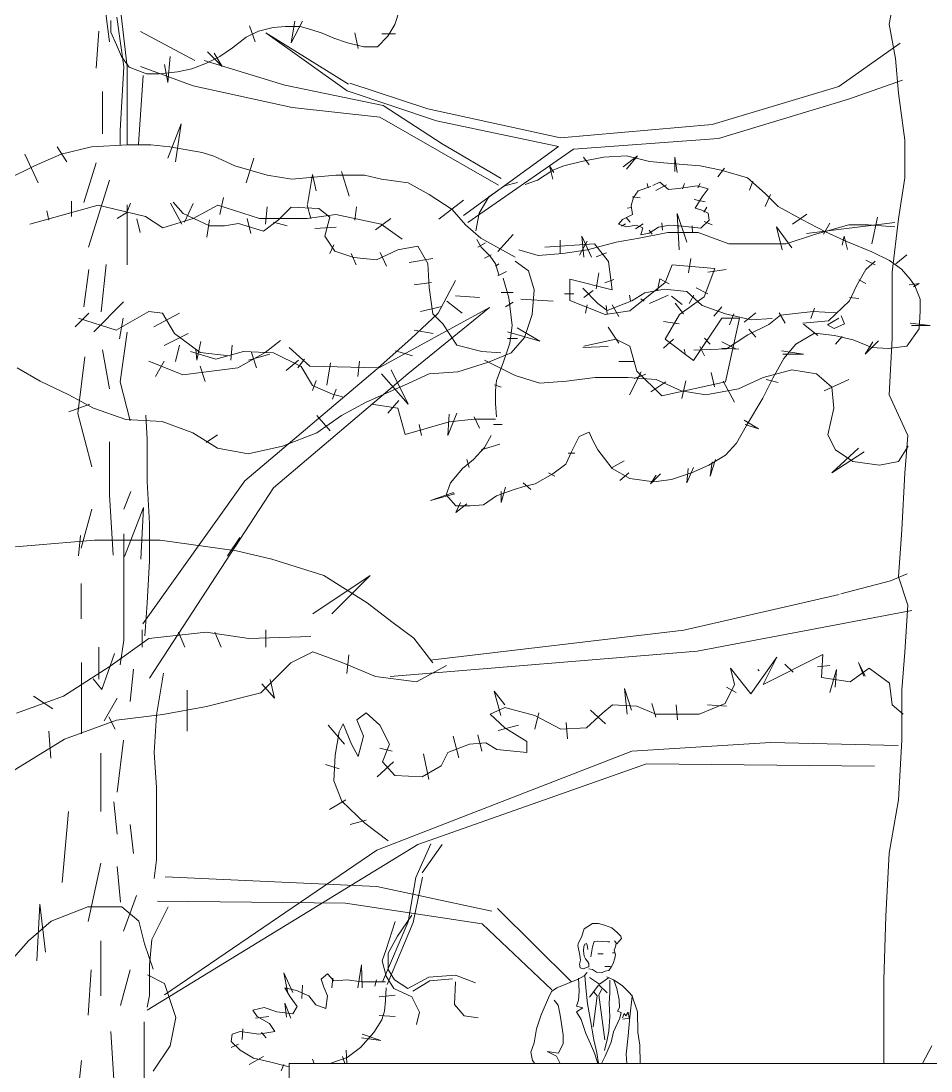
# Model space of a CAD drawing. Header units: metres. Extents: x 0 to 43.1, y 0 to 29.
# Drawn here: x 3.957 to 8.175, y 16.951 to 21.821 of the extents above; entities that cross this region are included whole.
import ezdxf

# ---------------------------------------------------------------- set-up
doc = ezdxf.new("R2010")
doc.units = ezdxf.units.M
for name, color, linetype, lineweight in [('textures', 253, 'Continuous', 9), ('trees1', 254, 'Continuous', 9), ('walls 2', 140, 'Continuous', 20)]:
    doc.layers.add(name, color=color, linetype=linetype, lineweight=lineweight)

# ---------------------------------------------------------------- blocks, each defined once
blk = doc.blocks.new('elevation 1')
at = {"layer": 'textures'}
for p, q in [((6.6054, 17.6354), (6.5843, 17.6217)), ((6.6336, 17.6355), (6.6054, 17.6354)), ((6.6614, 17.6273), (6.6336, 17.6355)), ((6.5667, 17.6099), (6.5546, 17.5723)), ((6.5843, 17.6217), (6.5667, 17.6099)), ((6.6951, 17.6152), (6.6614, 17.6273)), ((6.7206, 17.5941), (6.6951, 17.6152)), ((6.7379, 17.5765), (6.7206, 17.5941)), ((6.5413, 17.5456), (6.5386, 17.5335)), ((6.5386, 17.5335), (6.5469, 17.488)), ((6.5546, 17.5723), (6.5413, 17.5456)), ((6.5657, 17.528), (6.5707, 17.5402)), ((6.5707, 17.5402), (6.5789, 17.5429)), ((6.5789, 17.5429), (6.5817, 17.5351)), ((6.5817, 17.5351), (6.5845, 17.5148)), ((6.6056, 17.5269), (6.6138, 17.5512)), ((6.6138, 17.5512), (6.6271, 17.5536)), ((6.6271, 17.5536), (6.6764, 17.5498)), ((6.6764, 17.5498), (6.687, 17.5498)), ((6.7074, 17.5553), (6.7192, 17.5405)), ((6.7098, 17.5193), (6.7141, 17.5326)), ((6.7141, 17.5326), (6.7164, 17.5471)), ((6.7192, 17.5405), (6.7301, 17.5538)), ((6.7301, 17.5538), (6.7406, 17.566)), ((6.7406, 17.566), (6.7379, 17.5765)), ((6.5469, 17.488), (6.5497, 17.4653)), ((6.5641, 17.5081), (6.5657, 17.528)), ((6.5669, 17.4842), (6.5641, 17.5081)), ((6.5736, 17.4709), (6.5669, 17.4842)), ((6.5979, 17.4803), (6.6056, 17.5269)), ((6.6305, 17.4943), (6.6556, 17.4943)), ((6.6981, 17.4988), (6.7059, 17.5)), ((6.7059, 17.5111), (6.7098, 17.5193)), ((6.7126, 17.4923), (6.7059, 17.5111)), ((6.7099, 17.4739), (6.7126, 17.4923)), ((6.5497, 17.4653), (6.5458, 17.4465)), ((6.5458, 17.4465), (6.5482, 17.4293)), ((6.5846, 17.4576), (6.5736, 17.4709)), ((6.5831, 17.4321), (6.5886, 17.4349)), ((6.5897, 17.4494), (6.5846, 17.4576)), ((6.5886, 17.4349), (6.5897, 17.4494)), ((6.6627, 17.4363), (6.6902, 17.4361)), ((6.6927, 17.4323), (6.7021, 17.4496)), ((6.7021, 17.4496), (6.7099, 17.4739)), ((6.5389, 17.3772), (6.5671, 17.3933)), ((6.5482, 17.4293), (6.5631, 17.4254)), ((6.5631, 17.4254), (6.5831, 17.4321)), ((6.5671, 17.3933), (6.5819, 17.4078)), ((6.571, 17.3945), (6.5754, 17.3369)), ((6.5886, 17.4255), (6.6058, 17.4212)), ((6.6392, 17.3547), (6.5926, 17.3851)), ((6.6058, 17.4212), (6.6246, 17.4095)), ((6.6246, 17.4095), (6.6485, 17.4068)), ((6.6485, 17.4068), (6.6646, 17.4135)), ((6.6646, 17.4135), (6.6822, 17.4174)), ((6.7039, 17.3744), (6.6727, 17.3876)), ((6.6822, 17.4174), (6.6927, 17.4323)), ((6.4161, 17.3194), (6.4403, 17.3367)), ((6.4403, 17.3367), (6.5389, 17.3772)), ((6.5417, 17.3823), (6.5445, 17.3208)), ((6.5754, 17.3369), (6.5822, 17.2621)), ((6.5916, 17.2943), (6.6352, 17.3503)), ((6.6352, 17.3503), (6.6742, 17.3132)), ((6.68, 17.3826), (6.6392, 17.3547)), ((6.6867, 17.372), (6.6863, 17.3144)), ((6.7428, 17.3483), (6.7039, 17.3744)), ((6.7184, 17.3333), (6.7057, 17.3732)), ((6.7744, 17.3162), (6.7428, 17.3483)), ((6.3685, 17.2112), (6.4016, 17.29)), ((6.4016, 17.29), (6.4161, 17.3194)), ((6.5445, 17.3208), (6.5407, 17.2797)), ((6.627, 17.3004), (6.6091, 17.1553)), ((6.6112, 17.3195), (6.627, 17.3004)), ((6.6354, 17.3038), (6.6487, 17.3304)), ((6.6625, 17.0955), (6.6354, 17.3038)), ((6.6863, 17.3144), (6.6837, 17.2663)), ((6.7291, 17.2812), (6.7184, 17.3333)), ((6.7904, 17.2994), (6.7744, 17.3162)), ((6.7786, 17.2026), (6.7899, 17.2983)), ((6.7899, 17.2983), (6.8149, 17.2254)), ((6.7907, 17.299), (6.7905, 17.2993)), ((6.4283, 17.2795), (6.4471, 17.2568)), ((6.4471, 17.2568), (6.4566, 17.2098)), ((6.5407, 17.2797), (6.5325, 17.2526)), ((6.5325, 17.2526), (6.5607, 17.2449)), ((6.5607, 17.2449), (6.5326, 17.226)), ((6.5822, 17.2621), (6.5957, 17.194)), ((6.6837, 17.2663), (6.6865, 17.2036)), ((6.7213, 17.2291), (6.7319, 17.2452)), ((6.7319, 17.2452), (6.7291, 17.2812)), ((6.3471, 17.1469), (6.3685, 17.2112)), ((6.4566, 17.2098), (6.4701, 17.119)), ((6.5326, 17.226), (6.5542, 17.19)), ((6.5957, 17.194), (6.6119, 17.0965)), ((6.6865, 17.2036), (6.6812, 17.1366)), ((6.7034, 17.1327), (6.7331, 17.197)), ((6.7386, 17.2225), (6.7213, 17.2291)), ((6.7331, 17.197), (6.7386, 17.2225)), ((6.7535, 17.2186), (6.7453, 17.1982)), ((6.7469, 17.1916), (6.7762, 17.1959)), ((6.7601, 17.2065), (6.7535, 17.2186)), ((6.7707, 17.2237), (6.7601, 17.2065)), ((6.7762, 17.1959), (6.7707, 17.2237)), ((6.7721, 17.1141), (6.7786, 17.2026)), ((6.8149, 17.2254), (6.8163, 17.1318)), ((6.3351, 17.0811), (6.3471, 17.1469)), ((6.5542, 17.19), (6.5758, 17.1258)), ((6.4701, 17.119), (6.4702, 17.079)), ((6.5758, 17.1258), (6.5971, 17.0777)), ((6.6119, 17.0965), (6.6254, 17.0351)), ((6.6734, 17.0978), (6.6614, 17.0457)), ((6.6812, 17.1366), (6.6734, 17.0978)), ((6.6922, 17.0845), (6.7034, 17.1327)), ((6.7617, 17.0287), (6.7721, 17.1141)), ((6.8163, 17.1318), (6.8258, 17.0715)), ((6.3207, 17.0384), (6.3351, 17.0811)), ((6.4702, 17.079), (6.4487, 17.0347)), ((6.5971, 17.0777), (6.6148, 17.0339)), ((6.6642, 17.0203), (6.6922, 17.0845)), ((6.8258, 17.0715), (6.827, 16.9863)), ((6.3286, 16.9996), (6.3207, 17.0384)), ((6.3386, 16.9863), (6.3286, 16.9996)), ((6.3966, 17.0413), (6.4394, 17.0198)), ((6.4487, 17.0347), (6.3966, 17.0413)), ((6.4394, 17.0198), (6.4555, 16.9866)), ((6.6148, 17.0339), (6.6301, 16.9863)), ((6.6254, 17.0351), (6.6338, 16.9863)), ((6.6481, 16.9863), (6.6642, 17.0203)), ((6.765, 16.9863), (6.7617, 17.0287)), ((6.4555, 16.9866), (6.4557, 16.9863))]:
    blk.add_line(p, q, dxfattribs=at)
at = {"layer": 'trees1'}
for p, q in [((4.3351, 21.9698), (4.3679, 21.7236)), ((8.01, 21.9525), (7.9809, 21.8069)), ((4.4171, 21.8878), (4.4499, 21.6087)), ((5.6894, 21.8045), (5.7118, 21.8717)), ((4.3737, 21.8225), (4.3737, 21.7687)), ((4.4007, 21.8385), (4.4335, 21.6087)), ((5.2259, 21.8194), (5.2101, 21.7195)), ((5.2101, 21.7195), (5.2627, 21.8194)), ((4.3176, 21.7744), (4.3061, 21.6015)), ((4.3737, 21.7687), (4.4005, 21.7105)), ((4.7636, 21.637), (4.511, 21.7724)), ((5.0002, 21.7463), (5.0584, 21.7732)), ((5.0158, 21.7984), (5.0421, 21.7248)), ((5.0584, 21.7732), (5.1255, 21.7911)), ((5.1255, 21.7911), (5.1837, 21.7956)), ((5.1837, 21.7956), (5.2509, 21.7956)), ((5.2509, 21.7956), (5.3001, 21.7822)), ((5.3001, 21.7822), (5.3538, 21.7642)), ((5.6581, 21.7508), (5.6894, 21.8045)), ((7.9809, 21.8069), (8.01, 21.6466)), ((4.9376, 21.6971), (5.0002, 21.7463)), ((5.4748, 21.5277), (5.0917, 21.7665)), ((5.0917, 21.7665), (5.4686, 21.4963)), ((5.3538, 21.7642), (5.4075, 21.7419)), ((5.4075, 21.7419), (5.4702, 21.7195)), ((5.4702, 21.7195), (5.5462, 21.7016)), ((5.5043, 21.7668), (5.52, 21.6933)), ((5.6089, 21.7016), (5.6581, 21.7508)), ((5.6303, 21.7616), (5.6934, 21.7616)), ((4.4005, 21.7105), (4.4229, 21.6568)), ((4.8215, 21.6775), (4.8897, 21.6092)), ((4.8897, 21.6092), (4.853, 21.6722)), ((4.8794, 21.6568), (4.9376, 21.6971)), ((5.5462, 21.7016), (5.6089, 21.7016)), ((7.7475, 21.5172), (8.0314, 21.7175)), ((4.4229, 21.6568), (4.4587, 21.6075)), ((4.6376, 21.5356), (4.6481, 21.6565)), ((4.7496, 21.5986), (4.8167, 21.6254)), ((4.8061, 21.637), (5.1801, 21.5237)), ((4.8167, 21.6254), (4.8794, 21.6568)), ((8.01, 21.6466), (8.0246, 21.4864)), ((4.4335, 21.6087), (4.4171, 21.3133)), ((4.4499, 21.6087), (4.4499, 21.2469)), ((4.4587, 21.6075), (4.5393, 21.5762)), ((4.511, 21.61), (4.7545, 21.5197)), ((4.5393, 21.5762), (4.5974, 21.5762)), ((4.5974, 21.5762), (4.6825, 21.5851)), ((4.6219, 21.6197), (4.6376, 21.5356)), ((4.6825, 21.5851), (4.7496, 21.5986)), ((4.5239, 21.5683), (4.5026, 21.2496)), ((5.4811, 21.5327), (5.8434, 21.414)), ((7.7923, 21.4586), (8.0435, 21.5466)), ((4.3351, 21.4938), (4.3351, 21.2969)), ((4.7545, 21.5197), (5.2146, 21.4204)), ((5.1801, 21.5237), (5.6353, 21.4298)), ((5.4686, 21.4963), (5.8831, 21.358)), ((7.1603, 21.3411), (7.7475, 21.5172)), ((8.0246, 21.4864), (8.0537, 21.2679)), ((5.6353, 21.4298), (5.909, 21.2518)), ((7.1894, 21.2764), (7.7923, 21.4586)), ((5.2146, 21.4204), (5.6205, 21.3753)), ((5.8434, 21.414), (6.4575, 21.279)), ((4.6381, 21.185), (4.7, 21.3443)), ((4.7, 21.3443), (4.6735, 21.1673)), ((5.6205, 21.3753), (6.1707, 21.0594)), ((5.8831, 21.358), (6.4483, 21.2387)), ((6.4575, 21.279), (7.1603, 21.3411)), ((4.4171, 21.3133), (4.4171, 21.2451)), ((4.1253, 21.2381), (4.1695, 21.1673)), ((4.2845, 21.2381), (4.143, 21.2027)), ((4.4525, 21.2469), (4.2845, 21.2381)), ((4.5586, 21.2469), (4.4525, 21.2469)), ((4.647, 21.2381), (4.5586, 21.2469)), ((4.7973, 21.2116), (4.647, 21.2381)), ((5.909, 21.2518), (6.1834, 21.0909)), ((6.4483, 21.2387), (6.0087, 20.9182)), ((6.5174, 21.2261), (7.1894, 21.2764)), ((8.0537, 21.2679), (8.0537, 21.0931)), ((3.975, 21.2027), (4.0369, 21.07)), ((4.143, 21.2027), (4.0192, 21.1496)), ((4.8504, 21.1939), (4.7973, 21.2116)), ((4.9476, 21.1496), (4.8504, 21.1939)), ((5.0007, 21.07), (5.036, 21.185)), ((6.0275, 20.8868), (6.5174, 21.2261)), ((6.6564, 21.1899), (6.5544, 21.1694)), ((6.5646, 21.1899), (6.5901, 21.1541)), ((6.7635, 21.195), (6.6564, 21.1899)), ((6.7482, 21.1439), (6.8144, 21.195)), ((6.8705, 21.1694), (6.7635, 21.195)), ((6.8144, 21.195), (6.7635, 21.1337)), ((6.9878, 21.1235), (6.9878, 21.1899)), ((6.9878, 21.1899), (6.998, 21.1184)), ((4.0192, 21.1496), (3.8954, 21.0877)), ((4.3061, 21.1636), (4.2485, 20.9793)), ((5.0979, 21.1054), (4.9476, 21.1496)), ((6.4218, 21.0878), (6.4065, 21.149)), ((6.4065, 21.149), (6.4269, 21.1184)), ((6.4728, 21.149), (6.4218, 21.1286)), ((6.5544, 21.1694), (6.4728, 21.149)), ((6.9878, 21.1592), (6.8705, 21.1694)), ((7.1051, 21.149), (6.9878, 21.1592)), ((7.202, 21.1286), (7.1051, 21.149)), ((7.2172, 21.1388), (7.1867, 21.098)), ((5.2129, 21.0877), (5.0979, 21.1054)), ((5.4163, 21.1054), (5.2129, 21.0877)), ((5.2846, 20.9692), (5.3078, 21.1089)), ((5.3078, 21.1089), (5.3253, 21.0333)), ((5.5489, 21.1054), (5.4163, 21.1054)), ((5.4428, 21.1231), (5.4782, 21.0081)), ((5.6285, 21.0877), (5.5489, 21.1054)), ((5.7523, 21.07), (5.6285, 21.0877)), ((6.4218, 21.1286), (6.3504, 21.0827)), ((7.3243, 21.0929), (7.202, 21.1286)), ((7.4059, 21.0215), (7.3243, 21.0929)), ((8.0537, 21.0931), (8.0246, 20.9037)), ((4.3679, 21.0835), (4.2695, 20.7716)), ((5.8495, 21.0169), (5.7523, 21.07)), ((6.1975, 21.0572), (6.1261, 21.0061)), ((6.2587, 21.0725), (6.1975, 21.0572)), ((6.3504, 21.0827), (6.2944, 21.0623)), ((6.8761, 21.054), (6.8177, 21.0329)), ((6.8598, 21.068), (6.8644, 21.0469)), ((6.9182, 21.0727), (6.8855, 21.0586)), ((6.9486, 21.061), (6.8995, 21.0353)), ((6.958, 21.0399), (6.9182, 21.0727)), ((7.0047, 21.0446), (6.958, 21.0399)), ((7.0912, 21.0563), (7.0047, 21.0446)), ((7.0328, 21.068), (7.0234, 21.0423)), ((7.1427, 21.0423), (7.0912, 21.0563)), ((7.1053, 21.068), (7.0936, 21.0469)), ((7.1146, 21.0049), (7.1427, 21.0423)), ((7.3345, 21.0368), (7.3498, 21.0776)), ((4.8961, 21.0026), (4.8785, 20.9233)), ((5.9556, 20.9461), (5.8495, 21.0169)), ((5.8937, 20.9019), (6.0087, 20.9904)), ((6.1261, 21.0061), (6.0802, 20.9296)), ((6.7966, 21.0025), (6.785, 20.9651)), ((6.7896, 21.0049), (6.827, 21.0002)), ((6.8177, 21.0329), (6.7966, 21.0025)), ((7.0772, 20.9932), (7.1286, 20.9815)), ((7.0819, 20.9534), (7.1146, 21.0049)), ((7.4671, 20.9602), (7.4059, 21.0215)), ((7.4059, 20.9602), (7.4314, 21.0163)), ((3.9978, 20.8793), (4.3149, 20.9674)), ((4.0771, 20.9409), (4.0859, 20.8969)), ((4.1916, 20.985), (4.1916, 20.9145)), ((4.3149, 20.9674), (4.535, 20.9145)), ((4.4646, 20.9762), (4.447, 20.9321)), ((4.4499, 20.9686), (4.4499, 20.6896)), ((4.6495, 20.9762), (4.7024, 20.8793)), ((4.6621, 20.9809), (4.7086, 20.9285)), ((4.7552, 20.975), (4.7144, 20.8877)), ((4.7552, 20.9057), (4.8697, 20.9674)), ((4.8697, 20.9674), (5.0634, 20.9057)), ((5.0987, 20.9586), (5.0899, 20.8793)), ((5.1507, 20.8993), (5.2089, 20.9576)), ((5.2089, 20.9576), (5.3369, 20.9517)), ((5.2836, 20.9674), (5.3012, 20.9057)), ((5.3369, 20.9517), (5.3893, 20.911)), ((5.5126, 20.9586), (5.5038, 20.8969)), ((6.0175, 20.8754), (5.9556, 20.9461)), ((6.7663, 20.9534), (6.7873, 20.9558)), ((6.785, 20.9651), (6.792, 20.923)), ((7.1123, 20.9441), (7.0819, 20.9534)), ((7.1427, 20.93), (7.1123, 20.9441)), ((7.1216, 20.9347), (7.1356, 20.9581)), ((7.5793, 20.899), (7.4671, 20.9602)), ((4.447, 20.9321), (4.4029, 20.9057)), ((4.4936, 20.9034), (4.5094, 20.8398)), ((4.535, 20.9145), (4.6143, 20.8616)), ((4.6143, 20.8616), (4.7552, 20.9057)), ((4.7086, 20.9285), (4.8308, 20.8702)), ((4.8308, 20.8993), (4.8191, 20.8178)), ((5.0053, 20.9052), (5.0228, 20.8353)), ((5.0634, 20.9057), (5.2836, 20.9057)), ((5.0809, 20.8469), (5.1507, 20.8993)), ((5.2836, 20.9057), (5.4157, 20.9233)), ((5.3893, 20.911), (5.366, 20.8237)), ((5.4157, 20.9233), (5.6271, 20.8793)), ((5.6711, 20.9057), (5.6007, 20.8528)), ((6.0802, 20.9296), (6.0649, 20.8479)), ((6.7452, 20.8997), (6.7265, 20.8786)), ((6.792, 20.923), (6.7452, 20.8997)), ((6.7616, 20.909), (6.7803, 20.888)), ((7.0078, 20.7603), (6.999, 20.9284)), ((6.999, 20.9284), (7.0432, 20.7957)), ((7.1076, 20.8599), (7.1473, 20.8973)), ((7.1473, 20.8973), (7.1427, 20.93)), ((7.5334, 20.8786), (7.5997, 20.9245)), ((7.6863, 20.8428), (7.5793, 20.899)), ((7.9274, 20.9107), (7.9009, 20.7869)), ((8.0246, 20.9037), (7.9954, 20.656)), ((4.8308, 20.8702), (4.9006, 20.8702)), ((4.9006, 20.8702), (4.9646, 20.8819)), ((4.9646, 20.8819), (5.0809, 20.8469)), ((5.1275, 20.8877), (5.1915, 20.8702)), ((5.3195, 20.8586), (5.4184, 20.8644)), ((5.6271, 20.8793), (5.7239, 20.8088)), ((6.0883, 20.8134), (6.0175, 20.8754)), ((6.7265, 20.8786), (6.7639, 20.8669)), ((6.7405, 20.8693), (6.7592, 20.8809)), ((6.7639, 20.8669), (6.8083, 20.8739)), ((6.806, 20.8576), (6.8411, 20.8809)), ((6.8083, 20.8739), (6.8387, 20.8622)), ((6.8387, 20.8622), (6.8294, 20.8295)), ((6.8691, 20.8365), (6.9112, 20.8646)), ((6.8691, 20.8506), (6.8832, 20.8319)), ((6.9112, 20.8646), (6.965, 20.8739)), ((6.9276, 20.8856), (6.9299, 20.8506)), ((6.965, 20.8739), (7.0234, 20.8693)), ((7.0024, 20.8739), (7.0024, 20.8482)), ((7.0234, 20.8693), (7.1076, 20.8599)), ((7.0678, 20.8716), (7.0702, 20.8389)), ((7.124, 20.8903), (7.1614, 20.8763)), ((7.4853, 20.7603), (7.4588, 20.8665)), ((7.4588, 20.8665), (7.5295, 20.7692)), ((7.5981, 20.8348), (8.0077, 20.8863)), ((7.7948, 20.8754), (7.6356, 20.8311)), ((7.6761, 20.8326), (7.7067, 20.8837)), ((7.7883, 20.7969), (7.6863, 20.8428)), ((7.8832, 20.8754), (7.7948, 20.8754)), ((8.007, 20.8665), (7.8832, 20.8754)), ((5.366, 20.8237), (5.4125, 20.7538)), ((6.07, 20.8071), (6.0904, 20.7714)), ((6.2474, 20.7249), (6.0883, 20.8134)), ((6.1678, 20.7515), (6.2386, 20.8311)), ((6.4568, 20.8044), (6.4568, 20.7422)), ((6.5811, 20.8005), (6.5461, 20.7345)), ((6.5657, 20.7249), (6.5569, 20.8223)), ((6.5569, 20.8223), (6.6011, 20.7249)), ((6.7161, 20.7957), (6.5834, 20.7603)), ((6.8222, 20.8134), (6.7161, 20.7957)), ((6.9548, 20.84), (6.8222, 20.8134)), ((6.8294, 20.8295), (6.8691, 20.8365)), ((7.0963, 20.84), (6.9548, 20.84)), ((7.2377, 20.7869), (7.0963, 20.84)), ((7.6356, 20.8311), (7.503, 20.7869)), ((7.7628, 20.7816), (7.773, 20.8224)), ((7.773, 20.8224), (7.7883, 20.7612)), ((7.9005, 20.751), (7.7883, 20.7969)), ((5.3893, 20.7421), (5.4067, 20.7829)), ((5.4125, 20.7538), (5.4998, 20.7247)), ((5.6045, 20.713), (5.7034, 20.7596)), ((5.622, 20.748), (5.6511, 20.6839)), ((5.7034, 20.7596), (5.7965, 20.7771)), ((5.7965, 20.7771), (5.843, 20.6956)), ((6.0751, 20.7714), (6.1108, 20.7918)), ((6.0904, 20.7714), (6.1312, 20.7306)), ((6.3535, 20.7338), (6.2651, 20.7603)), ((6.3854, 20.7716), (6.6151, 20.7881)), ((6.5834, 20.7603), (6.4685, 20.7426)), ((6.6151, 20.7881), (6.6807, 20.706)), ((6.6238, 20.7267), (6.6704, 20.7461)), ((7.3969, 20.7869), (7.2377, 20.7869)), ((7.503, 20.7869), (7.3969, 20.7869)), ((7.9821, 20.7102), (7.9005, 20.751)), ((5.4882, 20.7421), (5.5114, 20.6897)), ((5.4998, 20.7247), (5.6045, 20.713)), ((5.7558, 20.7014), (5.8663, 20.7189)), ((6.1057, 20.7204), (6.1363, 20.7357)), ((6.1312, 20.7306), (6.1567, 20.6948)), ((6.3093, 20.663), (6.2474, 20.7073)), ((6.4685, 20.7426), (6.3535, 20.7338)), ((6.6807, 20.706), (6.6971, 20.5747)), ((7.0625, 20.7189), (7.0509, 20.6529)), ((7.8732, 20.7124), (7.9166, 20.6906)), ((7.8732, 20.6689), (7.9166, 20.7069)), ((8.0382, 20.6693), (7.9821, 20.7102)), ((8.0127, 20.6948), (8.0637, 20.7357)), ((4.2715, 20.6681), (4.2485, 20.4953)), ((4.3521, 20.6912), (4.3291, 20.4722)), ((5.843, 20.6956), (5.8489, 20.5849)), ((6.1567, 20.6948), (6.172, 20.6438)), ((6.1567, 20.6846), (6.172, 20.6948)), ((6.1669, 20.6387), (6.2077, 20.6591)), ((6.3358, 20.5745), (6.3093, 20.663)), ((6.6354, 20.6529), (6.6238, 20.5791)), ((6.9431, 20.6075), (6.976, 20.6896)), ((6.976, 20.6896), (7.1728, 20.6732)), ((7.1728, 20.6732), (7.1236, 20.5419)), ((7.1402, 20.6568), (7.2256, 20.6684)), ((7.8298, 20.5929), (7.8732, 20.6689)), ((7.9954, 20.656), (7.9954, 20.3501)), ((8.079, 20.6234), (8.0382, 20.6693)), ((5.779, 20.5966), (5.8605, 20.6082)), ((5.8913, 20.4663), (5.9707, 20.6173)), ((6.1924, 20.6285), (6.2179, 20.5366)), ((6.6971, 20.5747), (6.5003, 20.6239)), ((6.5003, 20.6239), (6.5003, 20.5254)), ((6.7049, 20.6222), (6.6627, 20.6064)), ((6.7791, 20.4762), (6.9431, 20.6075)), ((6.9185, 20.6255), (6.9076, 20.5712)), ((6.9189, 20.6257), (6.9616, 20.6024)), ((7.8407, 20.6201), (7.8732, 20.6038)), ((8.0739, 20.5979), (8.1197, 20.603)), ((8.0994, 20.5928), (8.079, 20.6234)), ((8.1197, 20.603), (8.0943, 20.5877)), ((5.8489, 20.5849), (5.8663, 20.4627)), ((6.1822, 20.5622), (6.2383, 20.5622)), ((6.327, 20.4595), (6.3358, 20.5745)), ((6.4762, 20.5558), (6.519, 20.5558)), ((6.5605, 20.5821), (6.631, 20.5115)), ((6.6093, 20.5712), (6.5659, 20.5387)), ((6.7883, 20.5224), (6.848, 20.5604)), ((6.848, 20.5604), (6.9402, 20.5767)), ((6.9402, 20.5767), (7.0432, 20.5658)), ((7.0432, 20.5658), (7.1138, 20.5007)), ((7.0858, 20.583), (7.1402, 20.5558)), ((7.7973, 20.5224), (7.8298, 20.5929)), ((8.1248, 20.5315), (8.0994, 20.5928)), ((4.4327, 20.5183), (4.2946, 20.38)), ((5.931, 20.522), (6.0025, 20.4663)), ((5.9707, 20.5458), (6.0819, 20.5379)), ((6.2026, 20.4958), (6.2383, 20.5162)), ((6.2179, 20.5366), (6.2332, 20.4091)), ((6.2739, 20.5303), (6.4243, 20.5215)), ((6.5003, 20.5254), (6.6643, 20.4598)), ((6.5811, 20.5053), (6.5733, 20.4664)), ((6.631, 20.5115), (6.6744, 20.479)), ((6.6744, 20.479), (6.7883, 20.5224)), ((6.6976, 20.5053), (6.7286, 20.4509)), ((6.7774, 20.5495), (6.7829, 20.5224)), ((6.8296, 20.5325), (6.8451, 20.5208)), ((6.9564, 20.5495), (6.8697, 20.5115)), ((7.0215, 20.5061), (6.9727, 20.5441)), ((6.9888, 20.513), (7.0276, 20.4625)), ((7.1236, 20.5419), (7.0088, 20.4598)), ((7.0758, 20.5495), (7.0541, 20.5115)), ((7.6996, 20.4301), (7.7973, 20.5224)), ((7.7973, 20.5387), (7.8407, 20.5332)), ((8.1248, 20.4754), (8.1248, 20.5315)), ((4.2712, 20.4663), (4.2076, 20.4028)), ((4.3983, 20.3869), (4.5491, 20.4743)), ((4.5491, 20.4743), (4.6127, 20.4663)), ((4.6921, 20.4663), (4.573, 20.4028)), ((4.6127, 20.4663), (4.6683, 20.371)), ((5.6086, 20.2082), (6.1286, 20.492)), ((6.1286, 20.492), (5.7504, 20.1846)), ((5.7642, 20.3471), (5.8913, 20.4663)), ((5.8081, 20.4743), (5.907, 20.4976)), ((5.8663, 20.4627), (5.9128, 20.4161)), ((6.2916, 20.3534), (6.327, 20.4595)), ((6.6643, 20.4598), (6.7791, 20.4762)), ((6.6689, 20.5007), (6.6744, 20.4627)), ((7.0088, 20.4598), (6.9431, 20.3449)), ((7.1138, 20.5007), (7.2223, 20.4627)), ((7.206, 20.4952), (7.168, 20.4518)), ((7.2223, 20.4627), (7.3416, 20.4355)), ((7.2605, 20.4625), (7.2411, 20.412)), ((7.3633, 20.4681), (7.309, 20.4247)), ((7.423, 20.4138), (7.4772, 20.4573)), ((7.4718, 20.4681), (7.4989, 20.4193)), ((7.4772, 20.4573), (7.6291, 20.4735)), ((7.6345, 20.4898), (7.6182, 20.441)), ((7.6291, 20.4735), (7.7376, 20.4681)), ((7.774, 20.4166), (7.7582, 20.4535)), ((8.1197, 20.3938), (8.1248, 20.4754)), ((4.2235, 20.4425), (4.3983, 20.3869)), ((4.43, 20.4425), (4.4141, 20.3471)), ((5.9128, 20.4161), (5.9768, 20.3171)), ((6.2332, 20.4091), (6.223, 20.3274)), ((6.9344, 20.4276), (7.0082, 20.4159)), ((7.0744, 20.2464), (7.2056, 20.4434)), ((7.2056, 20.4434), (7.2876, 20.4434)), ((7.2876, 20.4434), (7.222, 20.1479)), ((7.3253, 20.365), (7.423, 20.4138)), ((7.3416, 20.4355), (7.4392, 20.441)), ((7.5803, 20.4193), (7.6996, 20.4301)), ((7.6507, 20.3631), (7.5844, 20.4142)), ((7.7477, 20.443), (7.695, 20.4113)), ((7.695, 20.4113), (7.7266, 20.3955)), ((7.7266, 20.3955), (7.774, 20.4166)), ((8.079, 20.4193), (8.1707, 20.4091)), ((8.1707, 20.4091), (8.0841, 20.4091)), ((4.4499, 20.3777), (4.4171, 20.1479)), ((4.7318, 20.371), (4.6206, 20.3154)), ((4.6683, 20.371), (4.7874, 20.2836)), ((5.7801, 20.3869), (5.8675, 20.371)), ((6.3624, 20.3357), (6.212, 20.3799)), ((6.2563, 20.3976), (6.3624, 20.3357)), ((6.7286, 20.3266), (6.6781, 20.4004)), ((7.2277, 20.2999), (7.3253, 20.365)), ((7.3307, 20.3921), (7.3633, 20.3541)), ((7.5487, 20.3223), (7.6354, 20.3733)), ((7.6354, 20.3733), (7.7271, 20.3631)), ((7.7271, 20.3631), (7.8138, 20.3427)), ((7.7628, 20.358), (7.7322, 20.3223)), ((8.0637, 20.3121), (8.1197, 20.3938)), ((4.6912, 20.3171), (4.6737, 20.2414)), ((4.7726, 20.2473), (4.7901, 20.3346)), ((4.9355, 20.3171), (4.9297, 20.2473)), ((5.0892, 20.2836), (5.1607, 20.3392)), ((5.2004, 20.3074), (5.2957, 20.22)), ((5.6133, 20.2121), (5.7642, 20.3471)), ((5.9768, 20.3171), (6.0932, 20.288)), ((6.223, 20.3274), (6.1924, 20.2356)), ((6.2128, 20.3478), (6.2587, 20.3478)), ((6.2297, 20.2826), (6.2916, 20.3534)), ((6.5617, 20.3072), (6.6781, 20.311)), ((6.7135, 20.3449), (6.5659, 20.3121)), ((6.7791, 20.3121), (6.7135, 20.3449)), ((6.8119, 20.1972), (6.7791, 20.3121)), ((6.981, 20.346), (6.9344, 20.3033)), ((6.9431, 20.3449), (7.0744, 20.2464)), ((7.1029, 20.3107), (7.1246, 20.2673)), ((7.1247, 20.3499), (7.1518, 20.3227)), ((7.206, 20.3324), (7.2711, 20.2999)), ((7.4926, 20.256), (7.5487, 20.3223)), ((7.8138, 20.3427), (7.9005, 20.307)), ((7.9311, 20.3376), (7.8699, 20.2764)), ((7.8699, 20.2764), (7.9056, 20.3325)), ((7.9005, 20.307), (7.977, 20.3019)), ((7.977, 20.3019), (8.0637, 20.3121)), ((7.9954, 20.3501), (7.9809, 20.0879)), ((4.2531, 20.2628), (4.2203, 20.0002)), ((4.3351, 20.2956), (4.3679, 20.1151)), ((4.7435, 20.288), (4.8599, 20.2531)), ((4.7668, 20.2997), (4.7726, 20.2473)), ((4.7874, 20.2836), (4.9224, 20.2677)), ((4.8599, 20.2531), (4.9879, 20.288)), ((4.9621, 20.2121), (5.0892, 20.2836)), ((4.9879, 20.288), (5.1275, 20.2822)), ((5.11, 20.2764), (5.0111, 20.2473)), ((5.0257, 20.2836), (5.0495, 20.2121)), ((5.1275, 20.2822), (5.2555, 20.2182)), ((5.6928, 20.2915), (5.7722, 20.2677)), ((6.0932, 20.288), (6.1805, 20.2822)), ((6.1236, 20.2383), (6.2297, 20.2826)), ((7.0315, 20.2994), (7.0354, 20.28)), ((7.0758, 20.2944), (7.2277, 20.2999)), ((7.2062, 20.3033), (7.2838, 20.2994)), ((7.4824, 20.2917), (7.5844, 20.2764)), ((7.5844, 20.2764), (7.4875, 20.2764)), ((3.9396, 20.2118), (4.0457, 20.1499)), ((4.5491, 20.2439), (4.708, 20.1803)), ((4.6206, 20.2439), (4.5809, 20.1723)), ((4.708, 20.1803), (4.9621, 20.2121)), ((4.7874, 20.22), (4.8112, 20.1485)), ((5.2438, 20.2473), (5.1857, 20.2007)), ((5.2718, 20.2518), (5.2401, 20.2121)), ((5.2555, 20.2182), (5.3078, 20.1308)), ((5.2957, 20.22), (5.6133, 20.2121)), ((5.391, 20.2359), (5.3751, 20.1326)), ((5.526, 20.2439), (5.518, 20.1723)), ((5.9822, 20.1941), (6.1236, 20.2383)), ((6.1059, 20.2472), (6.2474, 20.1764)), ((6.1924, 20.2356), (6.1618, 20.1539)), ((6.7985, 20.2411), (6.7286, 20.2411)), ((7.4416, 20.1641), (7.4926, 20.256)), ((4.9941, 19.6879), (5.6086, 20.2082)), ((5.7504, 20.1846), (5.1281, 19.6564)), ((5.6285, 20.1853), (5.7523, 20.0437)), ((5.7523, 20.0437), (5.6727, 20.2029)), ((5.7346, 20.1322), (5.8495, 20.1853)), ((5.8495, 20.1853), (5.9822, 20.1941)), ((6.2474, 20.1764), (6.3624, 20.141)), ((6.4862, 20.1499), (6.6188, 20.1676)), ((6.6188, 20.1676), (6.7691, 20.1676)), ((6.7691, 20.1676), (6.9017, 20.1587)), ((6.831, 20.1941), (6.7779, 20.0879)), ((6.8529, 20.1828), (6.7985, 20.1634)), ((6.9267, 20.0823), (6.8119, 20.1972)), ((7.1557, 20.1906), (7.1712, 20.1246)), ((7.282, 20.1145), (7.3969, 20.1676)), ((7.3957, 20.0723), (7.4416, 20.1641)), ((7.3969, 20.1676), (7.5295, 20.2029)), ((7.5295, 20.2029), (7.6445, 20.1853)), ((7.6445, 20.1853), (7.7152, 20.1233)), ((4.0457, 20.1499), (4.1784, 20.0879)), ((4.4171, 20.1479), (4.4625, 19.9662)), ((5.3253, 20.1541), (5.3078, 20.1075)), ((5.3078, 20.1308), (5.4009, 20.0901)), ((5.4184, 20.1134), (5.4009, 20.0668)), ((5.5577, 20.0525), (5.7346, 20.1322)), ((6.1516, 20.1335), (6.1822, 20.1233)), ((6.1618, 20.1539), (6.1567, 20.108)), ((6.3624, 20.141), (6.4862, 20.1499)), ((6.9461, 20.1479), (6.8762, 20.1013)), ((6.9017, 20.1587), (7.0167, 20.1056)), ((7.222, 20.1479), (6.9267, 20.0823)), ((7.0392, 20.1518), (7.0198, 20.0702)), ((7.1316, 20.0879), (7.282, 20.1145)), ((7.2112, 20.1499), (7.2643, 20.0525)), ((7.411, 20.159), (7.4671, 20.1437)), ((7.6798, 20.1056), (7.7948, 20.1587)), ((7.7152, 20.1233), (7.7241, 20.026)), ((4.1784, 20.0879), (4.2933, 20.026)), ((5.4009, 20.0901), (5.4474, 20.0784)), ((6.1567, 20.108), (6.1567, 20.0467)), ((7.0167, 20.1056), (7.1316, 20.0879)), ((7.3192, 19.9447), (7.3957, 20.0723)), ((7.9809, 20.0879), (8.0682, 19.8985)), ((4.2756, 20.0437), (4.1784, 20.0083)), ((4.2933, 20.026), (4.4436, 19.9729)), ((5.4428, 19.9906), (5.5577, 20.0525)), ((5.5812, 20.0435), (5.7034, 20.026)), ((5.7092, 20.061), (5.6569, 20.0027)), ((5.7034, 20.026), (5.7383, 19.9038)), ((6.1567, 20.0467), (6.1618, 19.9855)), ((7.7241, 20.026), (7.6975, 19.9021)), ((4.2203, 20.0002), (4.2859, 19.754)), ((4.4436, 19.9729), (4.6116, 19.9641)), ((4.5365, 19.9922), (4.5424, 19.88)), ((5.3278, 19.911), (5.4428, 19.9906)), ((5.3278, 19.9906), (5.3897, 19.9198)), ((5.9361, 19.8979), (5.9768, 20.0027)), ((5.9419, 19.9969), (5.9361, 19.8979)), ((5.9419, 19.962), (6.0583, 19.9736)), ((6.0583, 19.9853), (6.0816, 19.9329)), ((6.0583, 19.9736), (6.1572, 19.9736)), ((7.309, 19.9702), (7.3753, 19.9294)), ((4.6116, 19.9641), (4.7531, 19.911)), ((5.7383, 19.9038), (5.9419, 19.962)), ((5.8023, 19.9503), (5.8139, 19.8979)), ((6.1465, 19.9498), (6.1873, 19.9498)), ((7.2733, 19.863), (7.3192, 19.9447)), ((7.3753, 19.9294), (7.3141, 19.9498)), ((4.3679, 19.8689), (4.3679, 19.6227)), ((4.5424, 19.88), (4.5424, 19.685)), ((4.7531, 19.911), (4.868, 19.8402)), ((4.868, 19.9021), (4.815, 19.8667)), ((5.1687, 19.8491), (5.3278, 19.911)), ((6.1363, 19.8987), (6.1057, 19.8426)), ((6.5085, 19.8222), (6.5442, 19.8936)), ((6.5442, 19.8936), (6.5901, 19.9141)), ((6.5901, 19.9141), (6.6054, 19.8783)), ((6.6054, 19.8783), (6.6309, 19.8324)), ((7.6975, 19.9021), (7.7329, 19.8314)), ((8.0682, 19.8985), (8.0537, 19.7237)), ((4.868, 19.8402), (5.0095, 19.8137)), ((5.0095, 19.8137), (5.1687, 19.8491)), ((6.1057, 19.8426), (6.0547, 19.7865)), ((6.0904, 19.8324), (6.1771, 19.8579)), ((6.483, 19.7661), (6.5085, 19.8222)), ((6.6309, 19.8324), (6.6615, 19.7916)), ((7.2223, 19.8069), (7.2733, 19.863)), ((7.839, 19.8402), (7.7152, 19.7252)), ((7.7152, 19.7252), (7.8655, 19.8225)), ((7.7329, 19.8314), (7.8125, 19.7783)), ((8.0247, 19.7783), (8.0689, 19.8491)), ((6.0547, 19.7865), (6.0037, 19.7457)), ((6.0343, 19.7508), (6.0241, 19.7865)), ((6.4932, 19.8171), (6.5238, 19.8171)), ((6.6615, 19.7916), (6.6972, 19.7457)), ((6.7533, 19.7814), (6.6972, 19.7508)), ((7.1459, 19.761), (7.2223, 19.8069)), ((7.1765, 19.7865), (7.151, 19.7099)), ((7.151, 19.7099), (7.1612, 19.7763)), ((7.8125, 19.7783), (7.9363, 19.7606)), ((7.9363, 19.7606), (8.0247, 19.7783)), ((6.0037, 19.7457), (5.9476, 19.6793)), ((6.4014, 19.7252), (6.432, 19.7099)), ((6.4218, 19.7201), (6.483, 19.7661)), ((6.6972, 19.7457), (6.7787, 19.6997)), ((6.7737, 19.7252), (6.7329, 19.6895)), ((6.9725, 19.6946), (7.0643, 19.7252)), ((7.0745, 19.7508), (7.0439, 19.6793)), ((7.0439, 19.6793), (7.049, 19.7457)), ((7.0643, 19.7252), (7.1459, 19.761)), ((8.0537, 19.7237), (8.0391, 19.4615)), ((4.5215, 19.0257), (4.9941, 19.6879)), ((4.5424, 19.685), (4.5533, 19.49)), ((5.9476, 19.6793), (5.9272, 19.6232)), ((6.2842, 19.6793), (6.3199, 19.6487)), ((6.2944, 19.664), (6.3402, 19.6742)), ((6.3402, 19.6742), (6.4218, 19.7201)), ((6.7787, 19.6997), (6.8909, 19.6844)), ((6.9215, 19.7201), (6.8756, 19.6742)), ((6.8756, 19.6742), (6.9011, 19.715)), ((6.8909, 19.6844), (6.9725, 19.6946)), ((4.4663, 19.6391), (4.4335, 19.557)), ((5.1281, 19.6564), (4.553, 18.7734)), ((5.9578, 19.6334), (5.8559, 19.5977)), ((5.8559, 19.5977), (5.968, 19.6283)), ((5.9629, 19.6334), (5.9578, 19.6334)), ((6.1618, 19.6181), (6.2434, 19.6487)), ((6.2026, 19.6589), (6.1822, 19.5875)), ((6.1822, 19.5875), (6.1822, 19.6385)), ((6.2434, 19.6487), (6.2944, 19.664)), ((4.3679, 19.6227), (4.3843, 19.3437)), ((5.9272, 19.6232), (5.9731, 19.5721)), ((5.9935, 19.5875), (5.9731, 19.5415)), ((5.9731, 19.5415), (6.0241, 19.5823)), ((6.0394, 19.5721), (6.1006, 19.5772)), ((6.1006, 19.5772), (6.1618, 19.6181)), ((4.2859, 19.557), (4.2367, 19.3765)), ((4.4371, 19.3377), (4.5256, 19.5654)), ((4.5256, 19.5654), (4.513, 19.3251)), ((5.9731, 19.5721), (6.0394, 19.5721)), ((4.5533, 19.49), (4.5533, 19.3166)), ((4.2326, 19.4347), (4.2232, 19.3399)), ((4.4335, 19.4421), (4.4335, 18.9497)), ((8.0391, 19.4615), (8.0246, 19.243)), ((4.298, 19.4136), (3.8555, 19.3757)), ((4.6015, 19.4136), (4.298, 19.4136)), ((4.9555, 19.363), (4.6015, 19.4136)), ((4.915, 19.3399), (4.9718, 19.4253)), ((5.1198, 19.3251), (4.9555, 19.363)), ((4.5533, 19.3166), (4.5424, 19.1216)), ((5.3601, 19.2492), (5.1198, 19.3251)), ((5.3095, 19.072), (5.575, 19.2492)), ((5.5624, 19.1226), (5.3601, 19.2492)), ((5.575, 19.2492), (5.398, 19.072)), ((7.9871, 19.224), (8.0652, 19.2575)), ((8.0246, 19.243), (8.0682, 19.1119)), ((4.2367, 19.2124), (4.2367, 19.0482)), ((7.7565, 19.1645), (7.9871, 19.224)), ((7.029, 18.9961), (7.7497, 19.1606)), ((4.5424, 19.1216), (4.5316, 18.97)), ((5.6761, 19.0341), (5.5624, 19.1226)), ((8.0682, 19.1119), (8.0537, 18.8934)), ((8.0866, 19.0865), (7.0915, 18.8991)), ((4.5193, 18.9968), (4.5193, 18.9176)), ((5.0927, 18.9968), (5.0927, 18.9176)), ((5.7773, 18.9582), (5.6761, 19.0341)), ((5.8532, 18.8569), (7.029, 18.9961)), ((4.371, 18.8286), (4.549, 18.9572)), ((4.4335, 18.9497), (4.4171, 18.8348)), ((4.549, 18.9572), (4.8159, 18.9869)), ((4.6874, 18.9869), (4.717, 18.9176)), ((4.8159, 18.9869), (5.0136, 18.9572)), ((4.8554, 18.9869), (4.8851, 18.9176)), ((5.0136, 18.9572), (5.3003, 18.9671)), ((5.8658, 18.8443), (5.7773, 18.9582)), ((4.3187, 18.9169), (4.3187, 18.7692)), ((5.2083, 18.8443), (5.3095, 18.8949)), ((5.3095, 18.8949), (5.4486, 18.8443)), ((7.0915, 18.8991), (5.6689, 18.7813)), ((4.3315, 18.7198), (4.3908, 18.888)), ((5.4672, 18.7954), (5.4768, 18.8818)), ((7.3405, 18.7001), (7.4602, 18.8703)), ((7.3972, 18.7442), (7.6744, 18.8829)), ((7.4602, 18.8703), (7.3972, 18.7442)), ((7.6744, 18.8829), (7.6681, 18.7757)), ((8.0537, 18.8934), (8.0391, 18.7186)), ((4.1536, 18.6901), (4.371, 18.8286)), ((4.238, 18.8452), (4.238, 18.5151)), ((4.4779, 18.8152), (4.4629, 18.6651)), ((5.0693, 18.7051), (5.2083, 18.8443)), ((5.4486, 18.8443), (5.6003, 18.781)), ((5.7899, 18.7557), (5.929, 18.8316)), ((7.2649, 18.7442), (7.246, 18.8198)), ((7.246, 18.8198), (7.3405, 18.7001)), ((7.372, 18.8135), (7.3783, 18.8072)), ((7.498, 18.8387), (7.5358, 18.8009)), ((7.6492, 18.8261), (7.7059, 18.8324)), ((7.7059, 18.7064), (7.7374, 18.8135)), ((7.7374, 18.8135), (7.7311, 18.7316)), ((7.8004, 18.7568), (7.8886, 18.8198)), ((7.8634, 18.782), (7.8382, 18.8451)), ((7.8382, 18.8451), (7.8697, 18.782)), ((7.8886, 18.8198), (7.9831, 18.7505)), ((4.292, 18.7693), (4.3315, 18.7198)), ((4.6182, 18.7966), (4.5857, 18.6016)), ((5.1315, 18.6802), (5.1123, 18.7666)), ((5.6003, 18.781), (5.7899, 18.7557)), ((7.6681, 18.7757), (7.8004, 18.7568)), ((7.9831, 18.7505), (7.9957, 18.6496)), ((4.7279, 18.7178), (4.7279, 18.528)), ((4.8164, 18.6419), (5.0693, 18.7051)), ((5.074, 18.7474), (5.1315, 18.6802)), ((6.1814, 18.5992), (6.1499, 18.7127)), ((6.1499, 18.7127), (6.2003, 18.6496)), ((6.7673, 18.6055), (6.7547, 18.7253)), ((6.7547, 18.7253), (6.7862, 18.6244)), ((7.2208, 18.6559), (7.2649, 18.7442)), ((7.2271, 18.7316), (7.2712, 18.7064)), ((8.0391, 18.7186), (8.0391, 18.4855)), ((3.9361, 18.611), (4.1536, 18.6901)), ((4.0152, 18.6901), (4.1041, 18.6308)), ((4.4029, 18.6802), (4.343, 18.5751)), ((6.8996, 18.5929), (6.8807, 18.6559)), ((7.1011, 18.6055), (7.2208, 18.6559)), ((4.3992, 18.5786), (4.6141, 18.6039)), ((4.6141, 18.6039), (4.8164, 18.6419)), ((5.5137, 18.5803), (5.5578, 18.6118)), ((5.5578, 18.6118), (5.6208, 18.5551)), ((6.131, 18.6055), (6.2003, 18.637)), ((6.2003, 18.5425), (6.131, 18.6055)), ((6.2003, 18.637), (6.3389, 18.5992)), ((6.3389, 18.5362), (6.3578, 18.6118)), ((6.5783, 18.5425), (6.6539, 18.6118)), ((6.6665, 18.5614), (6.5972, 18.6244)), ((6.6539, 18.6118), (6.698, 18.6496)), ((6.698, 18.6496), (6.8114, 18.6433)), ((6.8114, 18.6433), (6.8996, 18.6055)), ((6.8996, 18.6055), (7.1011, 18.6055)), ((7.0003, 18.5803), (6.994, 18.6496)), ((7.1389, 18.6496), (7.2271, 18.6433)), ((7.9957, 18.6496), (8.0461, 18.6055)), ((4.1589, 18.49), (4.3992, 18.5786)), ((4.3643, 18.5939), (4.3931, 18.5363)), ((4.5857, 18.6016), (4.5749, 18.4283)), ((5.457, 18.4668), (5.3814, 18.5551)), ((5.4318, 18.5235), (5.4507, 18.5614)), ((5.4507, 18.5614), (5.4885, 18.4668)), ((5.5452, 18.5046), (5.5137, 18.5803)), ((5.6208, 18.5551), (5.6649, 18.4668)), ((6.2633, 18.5551), (6.1688, 18.5298)), ((6.3389, 18.5992), (6.4586, 18.5362)), ((6.4901, 18.492), (6.4838, 18.5677)), ((4.0958, 18.4019), (4.0862, 18.5267)), ((5.4129, 18.4164), (5.4318, 18.5235)), ((6.0932, 18.4353), (6.0743, 18.5109)), ((6.3011, 18.4794), (6.2003, 18.5425)), ((6.4586, 18.5362), (6.5783, 18.5425)), ((3.8934, 18.3256), (4.1589, 18.49)), ((4.4329, 18.4851), (4.4029, 18.2451)), ((5.4885, 18.4668), (5.52, 18.4101)), ((5.52, 18.4101), (5.5452, 18.5046)), ((5.6649, 18.4668), (5.6334, 18.3849)), ((5.9357, 18.429), (6.0365, 18.4668)), ((5.9861, 18.4038), (5.9609, 18.5046)), ((6.0365, 18.4668), (6.1121, 18.4731)), ((6.1121, 18.4731), (6.1625, 18.4416)), ((6.3011, 18.429), (6.3011, 18.4794)), ((6.7884, 18.4348), (7.4318, 18.4742)), ((7.4318, 18.4742), (8.0227, 18.4611)), ((8.0391, 18.4855), (8.0246, 18.2087)), ((4.328, 18.4251), (4.328, 18.1551)), ((4.5749, 18.4283), (4.5857, 18.2658)), ((5.4066, 18.2966), (5.4129, 18.4164)), ((5.6067, 17.975), (6.7884, 18.4348)), ((5.6208, 18.4479), (5.6775, 18.4353)), ((5.8475, 18.3029), (5.8223, 18.4227)), ((5.9042, 18.3659), (5.9357, 18.429)), ((6.1625, 18.4416), (6.3011, 18.429)), ((5.4318, 18.3533), (5.3688, 18.3722)), ((5.6082, 18.3155), (5.6837, 18.3849)), ((5.6334, 18.3849), (5.69, 18.3218)), ((5.7966, 18.0011), (6.857, 18.3752)), ((5.816, 18.3155), (5.9042, 18.3659)), ((6.857, 18.3752), (7.9126, 18.365)), ((5.69, 18.3218), (5.816, 18.3155)), ((4.5857, 18.2658), (4.5857, 18.0383)), ((5.4444, 18.202), (5.4066, 18.2966)), ((4.3879, 18.2001), (4.4029, 18.0501)), ((5.4633, 18.2083), (5.3877, 18.1642)), ((5.5515, 18.1012), (5.4444, 18.202)), ((8.0246, 18.2087), (7.9809, 17.9611)), ((4.1781, 18.1551), (4.1481, 17.8251)), ((4.4629, 18.0951), (4.4779, 17.9601)), ((5.5578, 18.1138), (5.4822, 18.0949)), ((5.6586, 18.0192), (5.5515, 18.1012)), ((4.5857, 18.0383), (4.5857, 17.93)), ((4.5416, 17.2335), (5.7966, 18.0011)), ((4.6219, 17.3049), (5.6067, 17.975)), ((5.7865, 17.8483), (5.8569, 18.0055)), ((5.8168, 17.8699), (5.9087, 18.0012)), ((4.5857, 17.93), (4.5749, 17.8433)), ((7.9809, 17.9611), (7.9663, 17.6697)), ((4.328, 17.9151), (4.268, 17.645)), ((4.4029, 17.9001), (4.4179, 17.735)), ((5.607, 17.8063), (4.6262, 17.8519)), ((5.7513, 17.6431), (5.7865, 17.8483)), ((5.8189, 17.8509), (5.7756, 17.6404)), ((6.1392, 17.6922), (5.607, 17.8063)), ((4.4929, 17.7651), (4.4329, 17.6)), ((4.5895, 17.7389), (5.4619, 17.7293)), ((5.4619, 17.7293), (6.0945, 17.6333)), ((4.0441, 17.7253), (4.031, 17.4625)), ((4.0704, 17.502), (4.0441, 17.7253)), ((4.2674, 17.7122), (4.0967, 17.6465)), ((4.4249, 17.7122), (4.2674, 17.7122)), ((4.5037, 17.6465), (4.4249, 17.7122)), ((4.6399, 17.7133), (4.5641, 17.5616)), ((6.1665, 17.7054), (6.5084, 17.3646)), ((4.0967, 17.6465), (3.9916, 17.5545)), ((4.53, 17.5414), (4.5037, 17.6465)), ((5.6328, 17.364), (5.7513, 17.6431)), ((5.6919, 17.6452), (5.6495, 17.5147)), ((5.7756, 17.6404), (5.6544, 17.3528)), ((5.7684, 17.6733), (5.7024, 17.5764)), ((6.0945, 17.6333), (6.4183, 17.3276)), ((3.9916, 17.5545), (3.8997, 17.4494)), ((4.328, 17.555), (4.328, 17.3)), ((4.5694, 17.4231), (4.53, 17.5414)), ((4.5641, 17.5616), (4.5533, 17.4425)), ((5.7024, 17.5764), (5.6583, 17.4971)), ((5.6495, 17.5147), (5.6319, 17.4619)), ((5.6583, 17.4971), (5.6583, 17.4222)), ((4.5533, 17.4425), (4.5533, 17.3016)), ((5.5347, 17.4439), (5.5182, 17.3365)), ((5.5388, 17.3365), (5.5347, 17.4439)), ((5.6319, 17.4619), (5.6495, 17.3914)), ((4.283, 17.42), (4.268, 17.21)), ((4.4629, 17.42), (4.4179, 17.255)), ((4.6219, 17.3574), (4.5431, 17.3969)), ((5.2168, 17.3158), (5.1756, 17.4067)), ((5.1756, 17.4067), (5.1921, 17.3199)), ((5.3778, 17.4026), (5.3489, 17.3778)), ((5.4067, 17.3695), (5.3778, 17.4026)), ((5.6495, 17.3914), (5.6847, 17.3341)), ((5.6583, 17.4222), (5.6891, 17.3738)), ((5.7508, 17.3341), (5.8477, 17.387)), ((5.8477, 17.387), (5.971, 17.3958)), ((5.971, 17.3958), (6.0634, 17.3606)), ((4.6744, 17.1998), (4.6219, 17.3574)), ((5.2334, 17.3241), (5.1797, 17.3365)), ((5.1797, 17.3365), (5.2045, 17.2952)), ((5.2581, 17.2869), (5.2623, 17.3489)), ((5.3489, 17.3778), (5.3613, 17.3406)), ((5.3613, 17.3406), (5.3778, 17.2993)), ((5.4026, 17.3819), (5.3985, 17.3365)), ((5.4687, 17.3736), (5.4067, 17.3695)), ((5.5347, 17.3654), (5.4687, 17.3736)), ((5.6462, 17.3654), (5.5347, 17.3654)), ((5.5966, 17.3447), (5.6049, 17.3736)), ((5.6462, 17.2786), (5.6503, 17.3365)), ((5.6891, 17.3738), (5.7508, 17.3341)), ((5.7728, 17.3209), (5.8521, 17.3694)), ((5.8521, 17.3694), (5.9578, 17.3782)), ((5.971, 17.365), (5.9666, 17.2593)), ((7.9565, 17.3737), (7.9565, 17.2438)), ((4.5533, 17.3016), (4.5424, 17.2475)), ((5.2045, 17.2952), (5.2375, 17.2497)), ((5.2911, 17.2993), (5.2334, 17.3241)), ((5.3242, 17.258), (5.2911, 17.2993)), ((5.3778, 17.2993), (5.3696, 17.2415)), ((5.6173, 17.2952), (5.6916, 17.3034)), ((5.6847, 17.3341), (5.7684, 17.2945)), ((5.7684, 17.2945), (5.8036, 17.224)), ((5.0848, 17.2456), (5.0311, 17.2332)), ((5.1425, 17.2249), (5.0848, 17.2456)), ((5.2086, 17.196), (5.1797, 17.2662)), ((5.1797, 17.2662), (5.188, 17.2002)), ((5.2375, 17.2497), (5.2168, 17.2167)), ((5.3696, 17.2415), (5.3242, 17.258)), ((5.642, 17.2291), (5.6462, 17.2786)), ((5.9666, 17.2593), (6.0106, 17.2064)), ((7.9565, 17.2438), (7.9565, 17.0163)), ((4.6482, 17.0684), (4.6744, 17.1998)), ((5.0311, 17.2332), (5.0517, 17.2043)), ((5.1054, 17.2043), (5.0435, 17.196)), ((5.0517, 17.2043), (5.1095, 17.1712)), ((5.2168, 17.2167), (5.1425, 17.2249)), ((5.6173, 17.2084), (5.6916, 17.2043)), ((5.6296, 17.1878), (5.642, 17.2291)), ((5.8036, 17.224), (5.7904, 17.1668)), ((6.0106, 17.2064), (6.0766, 17.1976)), ((4.5283, 17.1793), (4.5283, 16.7981)), ((4.9857, 17.1465), (4.9816, 17.0969)), ((5.1095, 17.1712), (5.1343, 17.1341)), ((5.5925, 17.1299), (5.6296, 17.1878)), ((4.3729, 17.135), (4.3879, 16.91)), ((4.9361, 17.1217), (4.932, 17.0886)), ((4.9733, 17.1341), (4.9361, 17.1217)), ((5.06, 17.1217), (4.9733, 17.1341)), ((5.1343, 17.1341), (5.06, 17.1217)), ((5.0724, 17.1299), (5.093, 17.1052)), ((5.5306, 17.0597), (5.5925, 17.1299)), ((5.5347, 17.1052), (5.6255, 17.0928)), ((5.6255, 17.0928), (5.5388, 17.1217)), ((4.5694, 16.9501), (4.6482, 17.0684)), ((4.932, 17.0886), (4.9733, 17.0473)), ((4.965, 17.0762), (4.932, 17.0597)), ((4.9733, 17.0473), (5.0352, 17.0101)), ((5.4672, 16.9863), (5.4645, 17.0473)), ((5.4687, 17.0143), (5.5306, 17.0597)), ((8.1352, 16.9863), (8.1791, 17.0686)), ((4.238, 17), (4.208, 16.7299)), ((5.0806, 17.0184), (5.0146, 16.9812)), ((5.0352, 17.0101), (5.1095, 16.9936)), ((5.3077, 17.006), (5.3161, 16.9863)), ((5.3882, 16.9863), (5.4687, 17.0143)), ((5.448, 17.0184), (5.458, 16.9863)), ((7.9565, 17.0163), (7.9565, 16.9863)), ((5.1095, 16.9936), (5.188, 16.973)), ((5.1756, 16.9812), (5.1632, 16.9523)), ((5.188, 16.973), (5.2004, 16.9725))]:
    blk.add_line(p, q, dxfattribs=at)
at = {"layer": 'trees1', "ltscale": 0.3}
blk.add_line((7.9565, 17.3737), (7.9663, 17.6697), dxfattribs=at)
at = {"layer": 'walls 2', "ltscale": 0.3}
for p, q in [((5.2004, 15.5863), (5.2004, 16.9863)), ((5.2004, 16.9863), (13.5004, 16.9863))]:
    blk.add_line(p, q, dxfattribs=at)

msp = doc.modelspace()

# ---------------------------------------------------------------- block references
msp.add_blockref('elevation 1', (0, 0))

doc.saveas('drawing.dxf')
